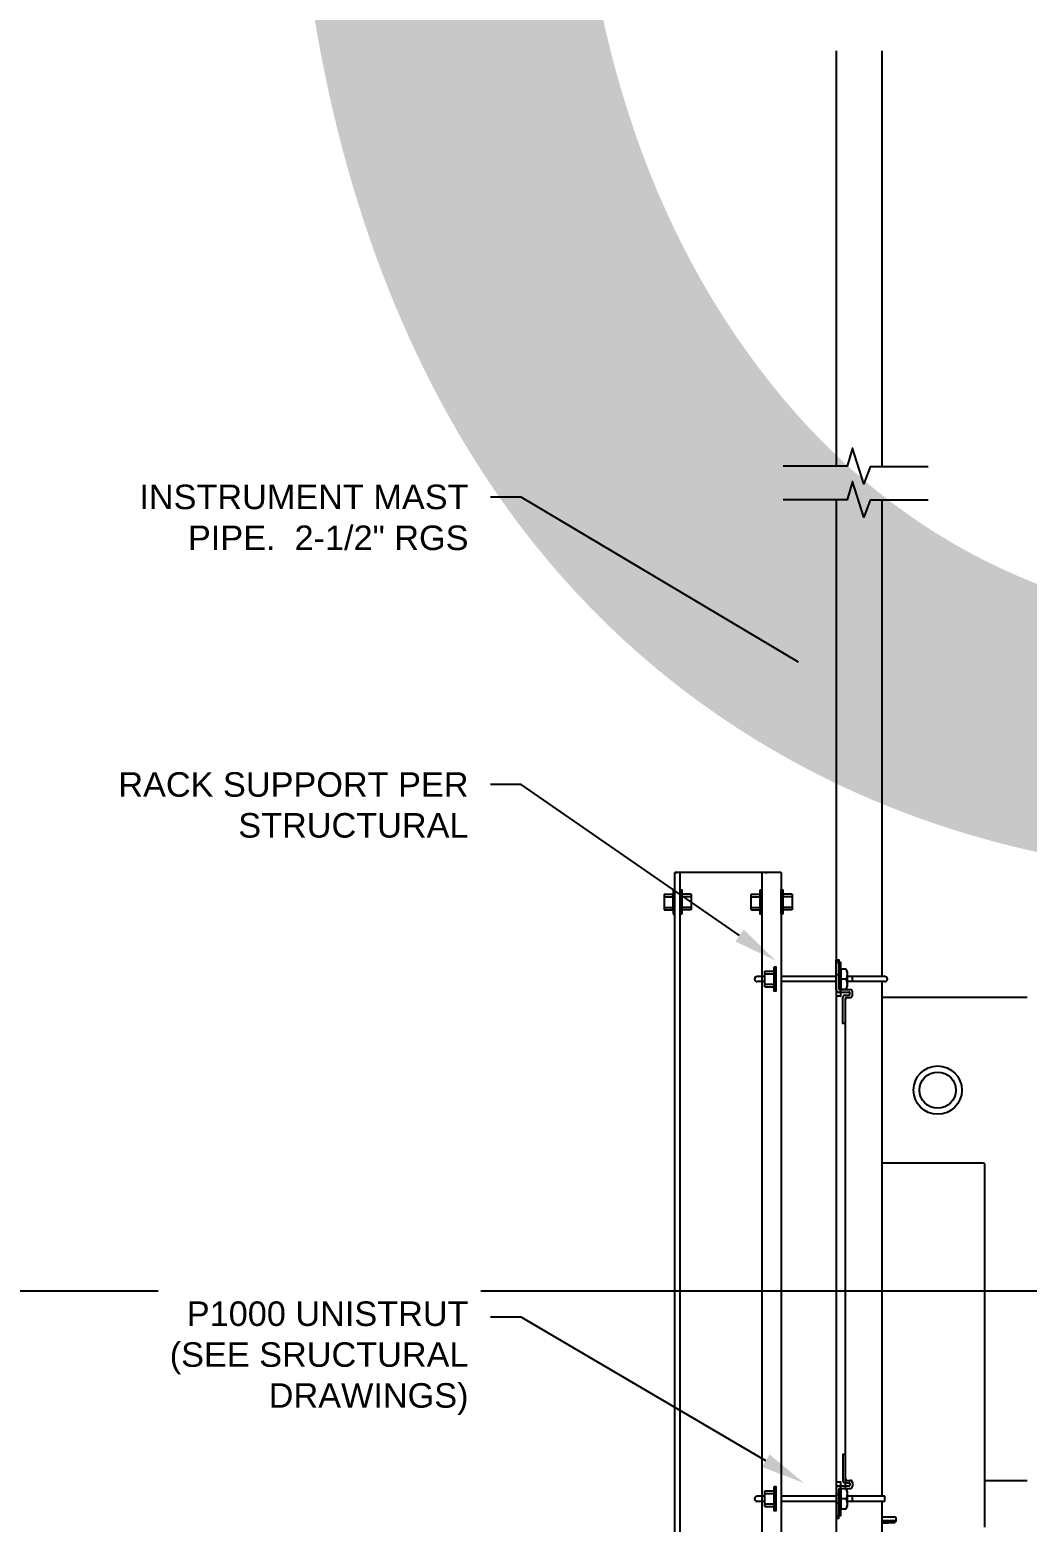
# Model space of a CAD drawing. Header units: feet. Extents: x -18 to 2540, y -48 to 1440.
# Drawn here: x 2018.08 to 2022.83, y 1384.44 to 1391.54 of the extents above; entities that cross this region are included whole.
import ezdxf
from ezdxf import colors
from ezdxf.entities.mleader import LeaderData, LeaderLine
from ezdxf.enums import TextEntityAlignment as Align
from ezdxf.math import Vec2, Vec3

# ---------------------------------------------------------------- set-up
doc = ezdxf.new("R2018")
doc.units = ezdxf.units.FT
doc.header["$MEASUREMENT"] = 0
for name, color, linetype in [('DETL-LTLN', 5, 'Continuous'), ('E-DETL', 7, 'Continuous'), ('E-EQPM-CAB', 5, 'Continuous'), ('E-POSTS', 4, 'Continuous'), ('G-ANNO-TEXT', 1, 'Continuous')]:
    doc.layers.add(name, color=color, linetype=linetype)
doc.styles.add('NEI-A', font='arial.ttf')

# ---------------------------------------------------------------- blocks, each defined once
blk = doc.blocks.new('HSQN031')
blk.add_lwpolyline([(-0.398, 0.211), (-0.398, 0), (0.398, 0), (0.398, 0.211), (0.281, 0.266), (-0.281, 0.266)], close=True)
for points in [[(0, 0.211, 0.123587), (-0.199, 0.266, 0.085237), (-0.339, 0.239)], [(0.339, 0.239, 0.085237), (0.199, 0.266, 0.123587), (0, 0.211), (0, 0)]]:
    blk.add_lwpolyline(points, format="xyb")
blk = doc.blocks.new('A$C82a2585c')
at = {"layer": 'E-DETL'}
for p, q in [((0.1028, 5.4633), (0.1028, 0)), ((0.1668, 5.4633), (0.1597, 5.4633)), ((0.181, 5.4633), (0.181, 0)), ((0.5148, 0), (0.5148, 5.4633)), ((0.5362, 5.4633), (0.529, 5.4633)), ((0.5362, 0), (0.5362, 5.4633)), ((0.0583, 5.3745), (0.0583, 5.3638)), ((0.0583, 5.3745), (0.0957, 5.3745)), ((0.0583, 5.3638), (0.0583, 5.3211)), ((0.0583, 5.3638), (0.0957, 5.3638)), ((0.2255, 5.3745), (0.1882, 5.3745)), ((0.2255, 5.3638), (0.1882, 5.3638)), ((0.2255, 5.3638), (0.2255, 5.3745)), ((0.2255, 5.3211), (0.2255, 5.3638)), ((0.4704, 5.3745), (0.4704, 5.3638)), ((0.4704, 5.3745), (0.5077, 5.3745)), ((0.4704, 5.3638), (0.4704, 5.3211)), ((0.4704, 5.3638), (0.5077, 5.3638)), ((0.5806, 5.3745), (0.5433, 5.3745)), ((0.5806, 5.3638), (0.5433, 5.3638)), ((0.5806, 5.3745), (0.5806, 5.3638)), ((0.5806, 5.3638), (0.5806, 5.3211)), ((0.0583, 5.3211), (0.0583, 5.3105)), ((0.0583, 5.3211), (0.0957, 5.3211)), ((0.0583, 5.3105), (0.0957, 5.3105)), ((0.2255, 5.3211), (0.1882, 5.3211)), ((0.2255, 5.3105), (0.1882, 5.3105)), ((0.2255, 5.3105), (0.2255, 5.3211)), ((0.4704, 5.3211), (0.4704, 5.3105)), ((0.4704, 5.3211), (0.5077, 5.3211)), ((0.4704, 5.3105), (0.5077, 5.3105)), ((0.5806, 5.3211), (0.5433, 5.3211)), ((0.5806, 5.3105), (0.5433, 5.3105)), ((0.5806, 5.3211), (0.5806, 5.3105))]:
    blk.add_line(p, q, dxfattribs=at)
at = {"layer": 'E-DETL', "flags": 128}
for points in [[(0.1028, 5.4633), (0.5362, 5.4633)], [(0.0957, 5.3105), (0.0957, 5.3745)], [(0.1882, 5.3745), (0.1882, 5.3105)], [(0.5077, 5.3105), (0.5077, 5.3745)], [(0.5433, 5.3105), (0.5433, 5.3745)]]:
    blk.add_lwpolyline(points, dxfattribs=at)
for points in [[(0.0957, 5.2927), (0.1028, 5.2927), (0.1028, 5.2927), (0.1028, 5.3923), (0.1028, 5.3923), (0.0957, 5.3923)], [(0.1882, 5.3923), (0.181, 5.3923), (0.181, 5.3923), (0.181, 5.2927), (0.181, 5.2927), (0.1882, 5.2927)], [(0.5077, 5.2927), (0.5148, 5.2927), (0.5148, 5.2927), (0.5148, 5.3923), (0.5148, 5.3923), (0.5077, 5.3923)], [(0.5433, 5.2927), (0.5362, 5.2927), (0.5362, 5.2927), (0.5362, 5.3923), (0.5362, 5.3923), (0.5433, 5.3923)]]:
    blk.add_lwpolyline(points, close=True, dxfattribs=at)
blk = doc.blocks.new('DETAIL_TITLE')
at = {"style": 'NEI-A', "flags": 8}
blk.add_attdef('#', text='', height=0.25, dxfattribs=at).set_placement((0.5922, -0.5109), align=Align.MIDDLE_CENTER)
at = {"lineweight": 30, "flags": 104}
blk.add_attdef('DETAIL_TITLE', text='', height=0.25, dxfattribs=at).set_placement((0.9099, -0.5251), align=Align.BOTTOM_LEFT)
at = {"style": 'NEI-A'}
for tag, p in [('SCALE:', (0.9386, -0.7379)), ('1"_=_', (1.5474, -0.7379))]:
    blk.add_attdef(tag, text='', height=0.1094, dxfattribs=at).set_placement(p, align=Align.BOTTOM_LEFT)

msp = doc.modelspace()

# ---------------------------------------------------------------- linework, layer by layer
at = {"color": 7, "lineweight": 25}
for points in [[(2022.355532, 1389.462788), (2022.078994, 1389.462788), (2022.049433, 1389.382688), (2021.996033, 1389.551471), (2021.970286, 1389.465649), (2021.666095, 1389.465649)], [(2022.355532, 1389.30386), (2022.078994, 1389.30386), (2022.049433, 1389.223759), (2021.996033, 1389.393496), (2021.970286, 1389.306721), (2021.666095, 1389.306721)]]:
    msp.add_lwpolyline(points, dxfattribs=at)
at = {"layer": 'DETL-LTLN'}
for points in [[(2021.918303, 1391.443555), (2021.918303, 1389.465649)], [(2022.13712, 1389.462788), (2022.13712, 1391.443555)], [(2021.918303, 1389.306721), (2021.918303, 1387.036972)], [(2022.13712, 1387.036972), (2022.13712, 1389.30386)], [(2021.918303, 1387.012659), (2021.918303, 1384.563249)], [(2022.13712, 1384.563249), (2022.13712, 1387.012659)], [(2021.918303, 1384.538936), (2021.918303, 1384.317875)], [(2022.13712, 1384.317875), (2022.13712, 1384.538936)]]:
    msp.add_lwpolyline(points, dxfattribs=at)
at = {"layer": 'E-DETL'}
for p, q in [((2021.579029, 1387.062171), (2021.622614, 1387.062171)), ((2021.579029, 1386.987454), (2021.579029, 1387.062171)), ((2021.579029, 1387.049718), (2021.622614, 1387.049718)), ((2021.579029, 1386.999906), (2021.622614, 1386.999906)), ((2021.579029, 1386.987454), (2021.622614, 1386.987454)), ((2021.579029, 1384.589592), (2021.622614, 1384.589592)), ((2021.579029, 1384.514875), (2021.579029, 1384.589592)), ((2021.579029, 1384.577139), (2021.622614, 1384.577139)), ((2021.579029, 1384.527327), (2021.622614, 1384.527327)), ((2021.579029, 1384.514875), (2021.622614, 1384.514875))]:
    msp.add_line(p, q, dxfattribs=at)
at = {"layer": 'E-DETL', "flags": 128}
for points in [[(2021.622614, 1387.082925), (2021.630916, 1387.082925), (2021.630916, 1386.966699), (2021.622614, 1386.966699)], [(2021.622614, 1384.610346), (2021.630916, 1384.610346), (2021.630916, 1384.49412), (2021.622614, 1384.49412)]]:
    msp.add_lwpolyline(points, close=True, dxfattribs=at)
at = {"layer": 'E-DETL', "ltscale": 0.05}
for points in [[(2022.13712, 1384.444138), (2022.203961, 1384.444138), (2022.203961, 1384.460453), (2022.200757, 1384.464219), (2022.13712, 1384.464219)], [(2022.13712, 1384.448329), (2022.192635, 1384.450086), (2022.192693, 1384.44824), (2022.196899, 1384.444641), (2022.13712, 1384.442502)], [(2022.13712, 1384.435553), (2022.196755, 1384.437642), (2022.192477, 1384.441677), (2022.192377, 1384.444479)]]:
    msp.add_lwpolyline(points, dxfattribs=at)
at = {"layer": 'E-EQPM-CAB', "lineweight": 25}
msp.add_line((2021.96061, 1386.931692), (2021.96061, 1384.598656), dxfattribs=at)
for points in [[(2021.918303, 1386.973026), (2021.918303, 1387.11648), (2021.929974, 1387.11648), (2021.929974, 1386.978861)], [(2021.929974, 1387.044996), (2021.918303, 1387.044996)], [(2021.928029, 1386.9633), (2021.979575, 1386.9633)], [(2021.933864, 1386.974971), (2021.98541, 1386.974971)], [(2021.96061, 1386.814011), (2021.948939, 1386.814011), (2021.948939, 1386.9385)], [(2021.958665, 1386.948226), (2021.979575, 1386.948226)], [(2021.965473, 1386.936555), (2021.98541, 1386.936555)], [(2021.983465, 1386.952116), (2021.983465, 1386.95941)], [(2021.995136, 1386.94628), (2021.995136, 1386.965246)], [(2022.82668, 1386.936555), (2022.13712, 1386.936555)], [(2022.617112, 1386.14902), (2022.13712, 1386.14902)], [(2022.625221, 1384.415428), (2022.625221, 1386.140911)], [(2021.96061, 1384.76141), (2021.948939, 1384.76141), (2021.948939, 1384.636921)], [(2021.918303, 1384.602395), (2021.918303, 1384.458942), (2021.929974, 1384.458942), (2021.929974, 1384.59656)], [(2021.928029, 1384.612121), (2021.979575, 1384.612121)], [(2021.933864, 1384.60045), (2021.98541, 1384.60045)], [(2021.958665, 1384.627196), (2021.979575, 1384.627196)], [(2021.965473, 1384.638866), (2021.985653, 1384.638866)], [(2021.983465, 1384.623792), (2021.983465, 1384.616011)], [(2021.995136, 1384.629141), (2021.995136, 1384.610176)], [(2022.625221, 1384.638866), (2022.82668, 1384.638866)], [(2021.929974, 1384.570787), (2021.918303, 1384.570787)], [(2021.929974, 1384.530912), (2021.918303, 1384.530912)]]:
    msp.add_lwpolyline(points, dxfattribs=at)
for radius in [0.115006, 0.086315]:
    msp.add_circle((2022.400939, 1386.496225), radius, dxfattribs=at)
for centre, radius, start, end in [((2021.928272, 1386.973269), 0.009483, 180.0000099, 269.9999901), ((2021.934107, 1386.979105), 0.003647, 179.9999572, 270.0000428), ((2021.958908, 1386.938743), 0.009483, 90.0000099, 179.9999901), ((2021.971551, 1386.9261), 0.010941, 90.0004462, 179.9995538), ((2021.965716, 1386.931935), 0.00462, 89.9999623, 180.0000377), ((2021.979818, 1386.959653), 0.003647, 359.9999572, 90.0000428), ((2021.979818, 1386.952359), 0.003647, 269.9999572, 0.0000428), ((2021.985653, 1386.965489), 0.009483, 0.0000099, 89.9999901), ((2021.985653, 1386.946524), 0.009483, 270.0000099, 359.9999901), ((2021.964202, 1386.145429), 0.003592, 88.500281, 179.4035175), ((2022.617296, 1386.141095), 0.008294, 0.0004462, 89.9995538), ((2021.971551, 1384.649808), 0.010941, 180.0002506, 269.9997494), ((2021.928272, 1384.602638), 0.009483, 90.0000099, 179.9999901), ((2021.934107, 1384.596803), 0.003647, 89.9999572, 180.0000428), ((2021.958908, 1384.637164), 0.009483, 180.0000099, 269.9999901), ((2021.965716, 1384.643972), 0.00462, 179.9999623, 270.0000377), ((2021.979818, 1384.624035), 0.003647, 359.9999572, 90.0000428), ((2021.979818, 1384.616254), 0.003647, 269.9999572, 0.0000428), ((2021.985653, 1384.629384), 0.009483, 0.0000099, 89.9999901), ((2021.985653, 1384.610419), 0.009483, 270.0000099, 359.9999901)]:
    msp.add_arc(centre, radius, start, end, dxfattribs=at)
at = {"layer": 'E-POSTS'}
for points in [[(2021.918303, 1387.103833), (2021.918303, 1386.945798), (2021.939593, 1386.945798), (2021.939593, 1387.103833)], [(2021.918303, 1384.63011), (2021.918303, 1384.472075), (2021.939593, 1384.472075), (2021.939593, 1384.63011)]]:
    msp.add_lwpolyline(points, close=True, dxfattribs=at)
for points in [[(2021.579029, 1387.036972), (2021.541451, 1387.036972)], [(2021.579029, 1387.012659), (2021.541451, 1387.012659)], [(2021.631254, 1387.036972), (2021.630916, 1387.036972)], [(2021.631254, 1387.012659), (2021.630916, 1387.012659)], [(2021.918303, 1387.036972), (2021.656159, 1387.036972)], [(2021.918303, 1387.012659), (2021.656159, 1387.012659)], [(2022.149277, 1387.036972), (2021.971377, 1387.036972)], [(2022.149277, 1387.012659), (2021.971377, 1387.012659)], [(2021.994315, 1387.036972), (2021.994315, 1387.012659)], [(2021.579029, 1384.563249), (2021.541451, 1384.563249)], [(2021.579029, 1384.538936), (2021.541451, 1384.538936)], [(2021.631254, 1384.563249), (2021.630916, 1384.563249)], [(2021.631254, 1384.538936), (2021.630916, 1384.538936)], [(2021.918303, 1384.563249), (2021.656159, 1384.563249)], [(2021.918303, 1384.538936), (2021.656159, 1384.538936)], [(2021.964891, 1384.551092), (2021.939593, 1384.551092)], [(2022.149277, 1384.563249), (2021.971377, 1384.563249)], [(2022.149277, 1384.538936), (2021.971377, 1384.538936)], [(2021.994315, 1384.563249), (2021.994315, 1384.538936)], [(2022.149277, 1384.538936), (2022.149277, 1384.563249)]]:
    msp.add_lwpolyline(points, dxfattribs=at)
for centre, start, end in [((2021.541451, 1387.024815), 90, 270), ((2022.149277, 1387.024815), 270, 90), ((2021.541451, 1384.551092), 90, 270)]:
    msp.add_arc(centre, 0.012157, start, end, dxfattribs=at)

# ---------------------------------------------------------------- block references
at = {"xscale": -1.167024715220308, "yscale": 1.167024715220308, "zscale": 1.167024715220308}
msp.add_blockref('A$C82a2585c', (2021.776071, 1381.156396), dxfattribs=at)
at = {"layer": 'E-POSTS', "color": 7, "xscale": 0.1196569693553092, "yscale": 0.1196569693553092, "zscale": 0.1196569693553092, "rotation": 270}
for p in [(2021.939593, 1387.024815), (2021.939593, 1384.551092)]:
    msp.add_blockref('HSQN031', p, dxfattribs=at)
at = {"layer": 'G-ANNO-TEXT'}
ref = msp.add_blockref('DETAIL_TITLE', (2007.117623, 1398.740013), dxfattribs=dict(at, xscale=2.26283738676726, yscale=2.26283738676726, zscale=2.26283738676726))
lines = msp.add_mtext('{\\LSCADA RACK DETAIL (PLAN VIEW)}', dxfattribs={"layer": '0', "insert": (2009.176571, 1398.230562), "char_height": 10.57518883, "attachment_point": 1})
ref.add_attrib('DETAIL_TITLE', '', (2009.176571, 1398.230562)).embed_mtext(lines)

# ---------------------------------------------------------------- next in the draw order: leaders
ml = msp.add_multileader_mtext('Standard', dxfattribs=at)
ml.set_content('\\A1;INSTRUMENT MAST PIPE.  2-1/2" RGS ', color=256, style='NEI-A')
ml.set_leader_properties()
ml.build(insert=Vec2(0, 0))
ml.multileader.update_dxf_attribs({"dogleg_length": 0.125, "arrow_head_size": 0.210064})
ctx = ml.context
ctx.base_point, ctx.char_height, ctx.arrow_head_size, ctx.landing_gap_size, ctx.plane_origin = Vec3(2018.514624, 1389.318877), 0.11670247, 0.210064, 0.105032, Vec3(2021.430175, 1388.725892)
ctx.text_align_type = 2
notes = []
notes.append((ctx, [(0, (1, 1, 0), (2020.418984, 1389.318877), (-1, 0), 0.145878, [(0, [(2021.918303, 1388.425029)], 0, [])])]))
ctx.mtext.insert, ctx.mtext.width, ctx.mtext.alignment, ctx.mtext.flow_direction = Vec3(2020.168073, 1389.378223), 1.79654859, 3, 5
ctx.mtext.has_bg_fill, ctx.mtext.bg_color, ctx.mtext.bg_scale_factor, ctx.mtext.bg_transparency, ctx.mtext.use_window_bg_color = 1, -1027028792, 1.5, 0, 1
ml = msp.add_multileader_mtext('Standard', dxfattribs=at)
ml.set_content('\\A1;RACK SUPPORT PER STRUCTURAL \\P ', color=256, style='NEI-A')
ml.set_leader_properties()
ml.build(insert=Vec2(0, 0))
ml.multileader.update_dxf_attribs({"dogleg_length": 0.125, "arrow_head_size": 0.210064})
ctx = ml.context
ctx.base_point, ctx.char_height, ctx.arrow_head_size, ctx.landing_gap_size, ctx.plane_origin = Vec3(2018.411056, 1387.951123), 0.11670247, 0.210064, 0.105032, Vec3(2021.430175, 1387.358139)
ctx.text_align_type = 2
notes.append((ctx, [(0, (1, 1, 0), (2020.418984, 1387.951123), (-1, 0), 0.145878, [(0, [(2021.630979, 1387.112431)], 0, [])])]))
ctx.mtext.insert, ctx.mtext.width, ctx.mtext.alignment, ctx.mtext.flow_direction = Vec3(2020.168073, 1388.009474), 1.74142431, 3, 5
ctx.mtext.has_bg_fill, ctx.mtext.bg_color, ctx.mtext.bg_scale_factor, ctx.mtext.bg_transparency, ctx.mtext.use_window_bg_color = 1, -1027028792, 1.5, 0, 1
ml = msp.add_multileader_mtext('Standard', dxfattribs=at)
ml.set_content('\\A1;P1000 UNISTRUT (SEE SRUCTURAL DRAWINGS)', color=256, style='NEI-A')
ml.set_leader_properties()
ml.build(insert=Vec2(0, 0))
ml.multileader.update_dxf_attribs({"dogleg_length": 0.125, "arrow_head_size": 0.210064})
ctx = ml.context
ctx.base_point, ctx.char_height, ctx.arrow_head_size, ctx.landing_gap_size, ctx.plane_origin = Vec3(2018.656482, 1385.415078), 0.11670247, 0.210064, 0.105032, Vec3(2021.430175, 1384.822094)
ctx.text_align_type = 2
notes.append((ctx, [(0, (1, 1, 0), (2020.418984, 1385.415078), (-1, 0), 0.145878, [(0, [(2021.764114, 1384.626264)], 0, [])])]))
ctx.mtext.insert, ctx.mtext.width, ctx.mtext.alignment, ctx.mtext.flow_direction = Vec3(2020.168073, 1385.490584), 1.41873762, 3, 5
ctx.mtext.has_bg_fill, ctx.mtext.bg_color, ctx.mtext.bg_scale_factor, ctx.mtext.bg_transparency, ctx.mtext.use_window_bg_color = 1, -1027028792, 1.5, 0, 1
for ctx, leaders in notes:
    for number, flags, end, landing, length, lines in leaders:
        leader = LeaderData()
        leader.index, (leader.has_last_leader_line, leader.has_dogleg_vector, leader.attachment_direction) = number, flags
        leader.last_leader_point, leader.dogleg_vector, leader.dogleg_length = Vec3(end), Vec3(landing), length
        for number, points, colour, breaks in lines:
            line = LeaderLine()
            line.index, line.vertices, line.color, line.breaks = number, Vec3.list(points), colors.encode_raw_color(colour), breaks
            leader.lines.append(line)
        ctx.leaders.append(leader)

doc.saveas('drawing.dxf')
